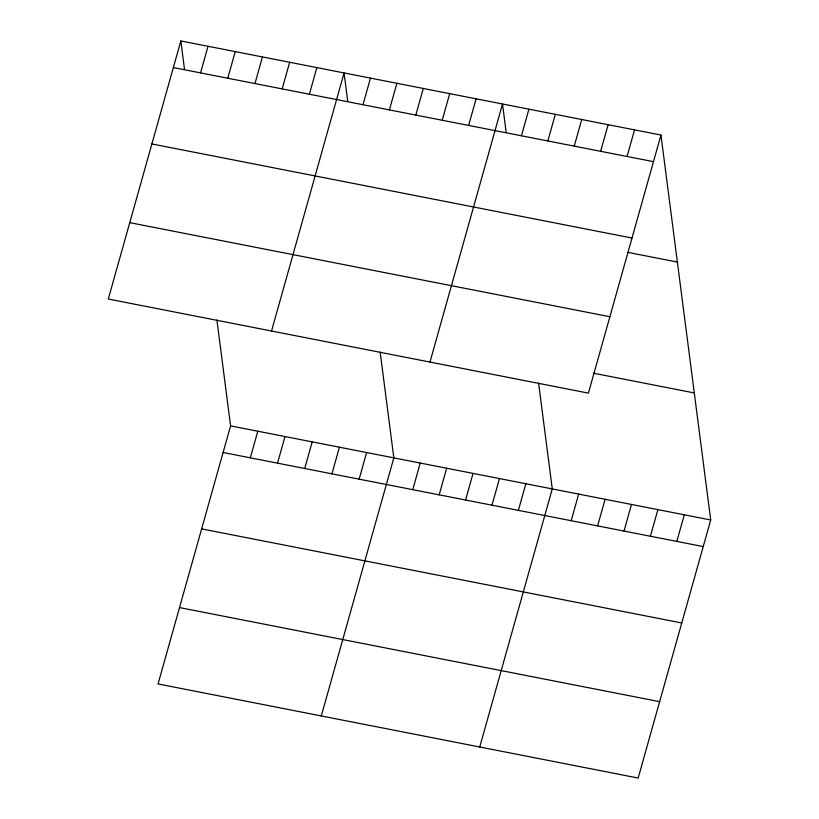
<?xml version="1.0" encoding="UTF-8"?>
<svg xmlns="http://www.w3.org/2000/svg" width="819" height="819" viewBox="0 0 819 819"><rect width="100%" height="100%" fill="white"/><g stroke="black" fill="none" stroke-linecap="round" stroke-linejoin="round"><path stroke-width="1.23" d="M180.835 40.95L108.292 299.027L588.411 393.12L660.953 135.043L180.835 40.95L184.48 69.175M200.553 72.901L208.036 46.284M227.764 78.235L235.248 51.617M254.965 83.569L262.449 56.941M282.176 88.902L289.66 62.275M309.377 94.226L316.861 67.608M216.912 320.024L230.589 425.88L158.047 683.957L638.165 778.05L710.708 519.973L660.953 135.043M271.529 331.019L344.072 72.942L347.717 101.167M250.317 457.831L257.801 431.214M362.991 104.74L370.475 78.112M277.528 463.165L285.012 436.537M389.404 109.91L396.887 83.292M304.729 468.488L312.213 441.871M415.806 115.09L423.29 88.462M331.941 473.822L339.424 447.205M442.219 120.26L449.692 93.642M359.142 479.156L366.625 452.538M468.622 125.44L476.105 98.812M321.294 715.949L393.837 457.872L380.149 352.016M429.965 362.07L502.508 103.993L506.162 132.217M412.756 489.66L420.239 463.042M521.437 135.79L528.92 109.162M439.168 494.84L446.652 468.222M547.839 140.96L555.323 114.343M465.571 500.01L473.054 473.392M574.252 146.14L581.725 119.513M491.973 505.19L499.457 478.572M600.655 151.31L608.138 124.693M518.386 510.36L525.87 483.742M627.057 156.49L634.541 129.863M479.729 747L552.272 488.923L538.585 383.067M571.201 520.71L578.675 494.092M597.604 525.89L605.087 499.273M624.006 531.06L631.49 504.443M650.419 536.24L657.903 509.623M676.822 541.41L684.305 514.793M173.352 67.567L653.47 161.66M151.873 143.949L632.002 238.042M628.163 252.426L677.374 262.07M129.76 222.645L609.879 316.738M593.468 373.188L694.287 392.946M230.589 425.88L710.708 519.973M223.116 452.497L703.234 546.59M201.638 528.879L681.756 622.972M179.525 607.575L659.643 701.668"/></g></svg>
